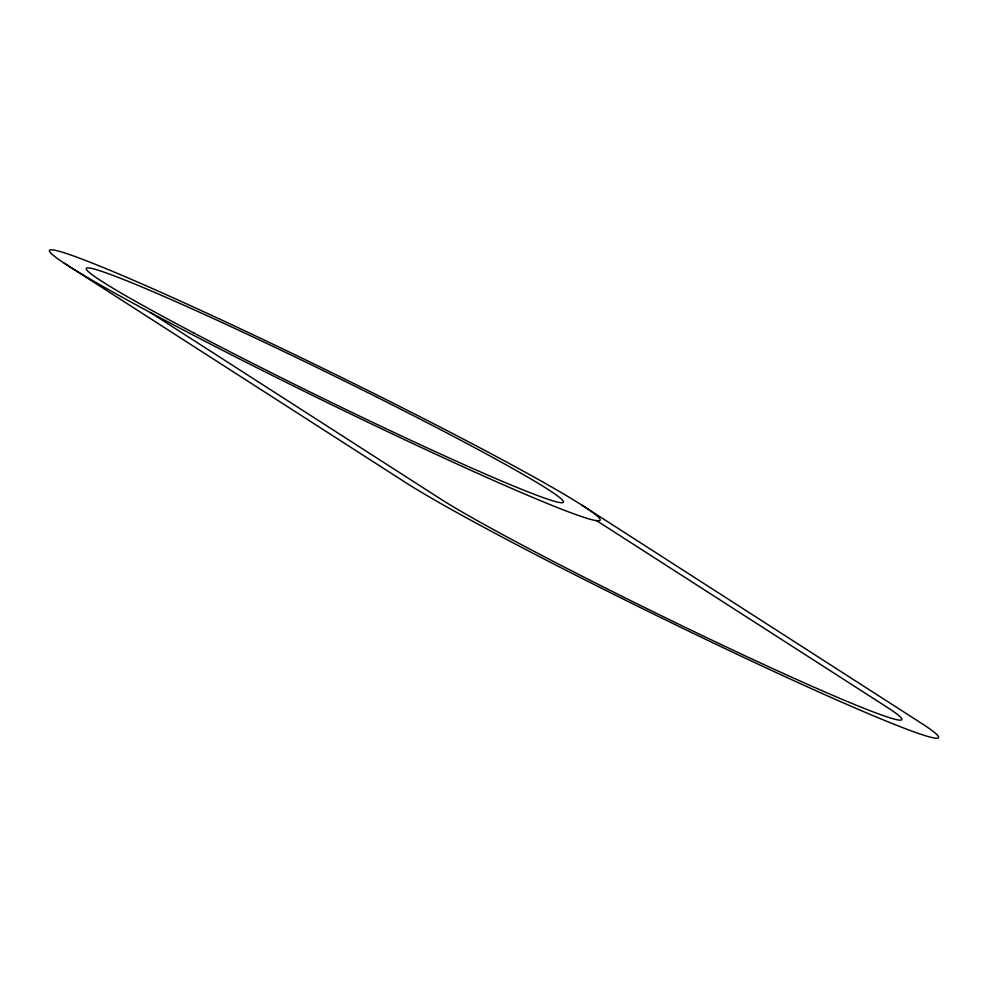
<?xml version="1.0" encoding="UTF-8"?>
<svg xmlns="http://www.w3.org/2000/svg" width="988" height="988" viewBox="0 0 988 988"><rect width="100%" height="100%" fill="white"/><g stroke="black" fill="none" stroke-linecap="round" stroke-linejoin="round"><path stroke-width="1.48" d="M582.278 505.387L920.717 722.808A306.601 14.437 26.1 0 1 760.921 665.467A306.601 14.437 26.1 0 1 405.722 482.613L64.344 263.277A306.601 14.437 26.1 0 1 298.487 356.446A306.601 14.437 26.1 0 1 597.493 520.775L596.147 520.614A306.601 14.437 26.1 0 1 152.881 313.875L146.199 310.281A306.601 14.437 26.1 0 1 70.481 267.229L64.344 263.277M596.666 520.676L886.384 706.79A265.723 12.523 26.1 0 1 747.891 657.106A265.723 12.523 26.1 0 1 440.055 498.631L150.337 312.504M194.006 333.055A265.723 12.523 26.1 0 0 563.086 502.497A265.723 12.523 26.1 0 0 217.249 320.31A265.723 12.523 26.1 0 0 194.006 333.055"/></g></svg>
